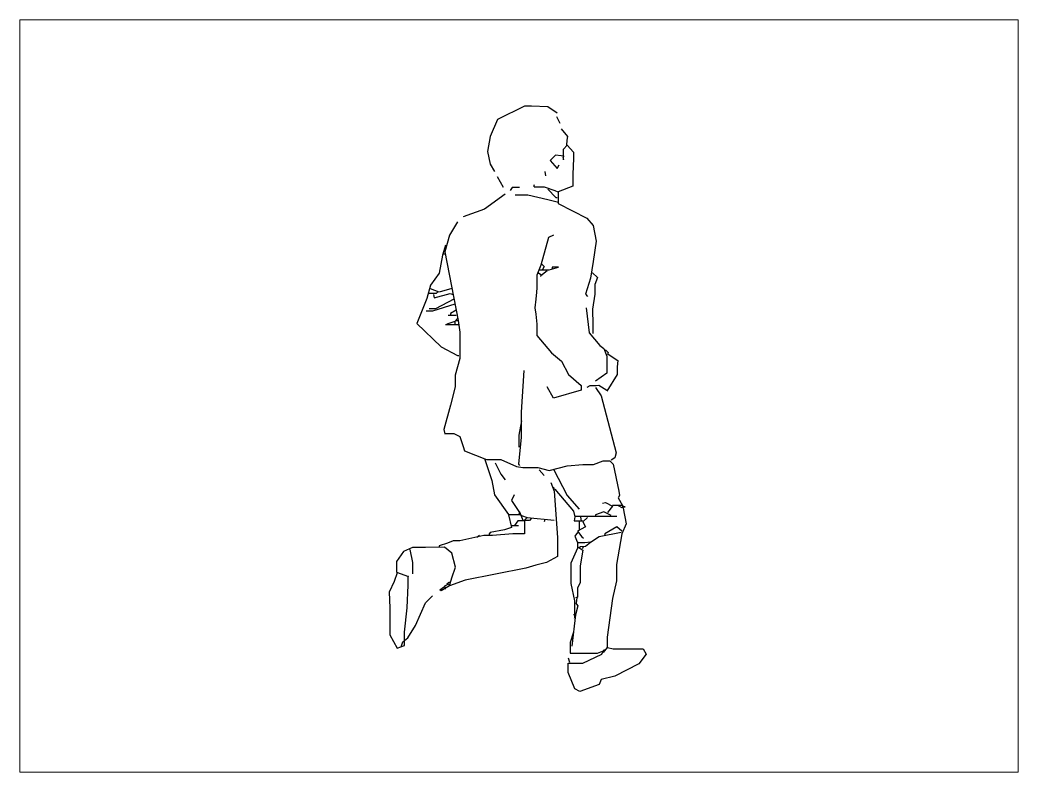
# Paper-space layout 'Drawing377' of a CAD drawing. Header units: millimetres. Extents: x 0 to 641, y 0 to 483.
# The model-space entities are those that its viewports show. They can reach past a viewport. Long polylines and large blocks are cut down to what shows.
import ezdxf

# ---------------------------------------------------------------- set-up
doc = ezdxf.new("R2010")
doc.units = ezdxf.units.MM
doc.layers.add('Standard', color=7, linetype='Continuous')

msp = doc.modelspace()

# ---------------------------------------------------------------- linework, layer by layer
at = {"layer": 'Standard', "linetype": 'Continuous'}
for points in [[(256.66, 397.93), (255.66, 398.6), (253.92, 398.67), (253.19, 398.67), (250.32, 397.27), (249.52, 395.47), (249.26, 393.87), (249.52, 392.53), (249.99, 391.73)], [(256.59, 397.6), (256.92, 396.87)], [(257.66, 394.53), (257.72, 395.07), (257.79, 395.47), (257.12, 396.27)], [(257.26, 393.27), (257.32, 393), (257.32, 394.13), (257.72, 394.53), (258.39, 393.8), (258.39, 393.13), (258.32, 391.47), (258.32, 390.2), (256.76, 389.6), (256.76, 388.33), (259.79, 386.8), (260.46, 386), (260.79, 384.33), (260.46, 382.2), (260.19, 380.4), (259.66, 378.73), (259.86, 378.47)], [(257.39, 393.33), (257.06, 393.4), (256.46, 393.47), (255.92, 392.93), (256.66, 392.07), (256.86, 392.47)], [(255.32, 391.73), (255.39, 391.27)], [(250.26, 391.2), (250.92, 390.07)], [(254.19, 390.33), (254.12, 390.13)], [(251.12, 389.33), (248.92, 387.73), (246.66, 386.93)], [(252.66, 390.03), (251.86, 390.03), (251.66, 389.73)], [(256.79, 388.47), (255.66, 388.73), (253.52, 389.23), (252.19, 389.23)], [(254.19, 390.13), (255.26, 390.13), (256.39, 389.73), (256.72, 389.6)], [(255.66, 389.87), (256.52, 389), (256.66, 389)], [(246.06, 386.4), (245.19, 385), (244.72, 383.2), (246.12, 375.93), (246.29, 374.67), (246.29, 371.87), (245.82, 370.13), (245.82, 368.87), (245.32, 366.93), (244.59, 364.33), (244.72, 363.87)], [(256.26, 385), (255.72, 384.73), (254.92, 381.8), (254.49, 380.73), (254.49, 379.4), (254.46, 378.93), (254.39, 378.2), (254.29, 377.27), (254.37, 376.6), (254.48, 375.53), (254.48, 374.33), (256.06, 372.47), (257.12, 371.6), (257.86, 370.2), (259.19, 369), (259.19, 368.53), (256.26, 367.67), (255.59, 368.87)], [(244.79, 383.93), (244.46, 382.87), (244.12, 380.93), (243.19, 379.67), (242.79, 378.27), (241.72, 375.6), (244.32, 373.13), (246.06, 372.2), (246.19, 372.2)], [(244.46, 383), (244.72, 383)], [(254.99, 381.93), (255.26, 381.67), (255.06, 381.27)], [(254.66, 381), (254.92, 380.8), (254.86, 380.6)], [(254.72, 381.3), (255.79, 381.3), (256.79, 381.57), (256.12, 381.57), (256.12, 381.4)], [(255.59, 381.2), (254.92, 380.67)], [(260.39, 381), (260.92, 380.47), (260.66, 379.73), (260.66, 378.73), (260.39, 377.13), (260.42, 375.47), (260.42, 374.53)], [(243.99, 379), (243.79, 378.77), (242.99, 378.77)], [(245.46, 379.33), (244.12, 378.93), (243.19, 379.27)], [(243.52, 378.67), (243.59, 378.33), (245.26, 378.8), (245.59, 378.67)], [(245.79, 377.67), (243.39, 376.9), (242.72, 376.9)], [(245.66, 378.2), (243.72, 377.17), (243.06, 377.17)], [(245.06, 376.5), (245.92, 376.5)], [(245.92, 377), (245.32, 376.67), (245.32, 376.53)], [(259.72, 377.27), (260.06, 374.6), (261.19, 373.27), (261.59, 372.93), (261.92, 372.13), (261.92, 370.33), (260.72, 369.47)], [(244.79, 375.5), (246.26, 375.5)], [(245.79, 375.8), (244.92, 375.53)], [(246.06, 376.13), (245.79, 375.8), (245.79, 375.53)], [(245.86, 375.93), (246.12, 375.93)], [(261.79, 372.8), (262.06, 372.53), (261.99, 372.27)], [(262.06, 372.33), (263.09, 371.67), (263.01, 371), (263.01, 370.2), (261.92, 368.4)], [(253.12, 370.6), (252.82, 366.2), (252.82, 363.53), (252.52, 360.67), (252.66, 360.53)], [(261.92, 368.47), (261.06, 369), (260.79, 368.97), (260.12, 368.97), (259.79, 368.8)], [(260.72, 368.8), (261.32, 367.93), (262.92, 361.87), (262.79, 361.33), (262.39, 361.07)], [(252.86, 365.27), (252.56, 363.73), (252.56, 362.47)], [(244.66, 363.9), (245.66, 363.9), (246.32, 363.6), (246.66, 362.53), (246.79, 362.07), (249.12, 361.17), (250.66, 361.17), (252.32, 360.43), (252.99, 360.32), (254.59, 360.32), (255.79, 360), (257.72, 360.5), (259.39, 360.62), (260.52, 360.62), (261.52, 361.03), (262.26, 361.03), (262.59, 360.67), (263.19, 357.8), (263.26, 357.33), (263.12, 357.07), (263.59, 356.27), (263.59, 356.07)], [(248.92, 361.27), (249.72, 358.93), (249.99, 357.4), (251.46, 355.3), (252.79, 355.3)], [(250.06, 360.8), (250.66, 359.6), (251.12, 359)], [(254.72, 360.07), (255.26, 359.47)], [(256.26, 360.13), (257.72, 357.33), (258.99, 355.87)], [(255.99, 358.73), (256.32, 357.8), (256.69, 352.87), (256.69, 350.87), (255.52, 350.2), (254.39, 349.93), (253.32, 349.6), (246.86, 348.33), (245.19, 347.73), (245.46, 348.6), (245.86, 349.73), (245.46, 351.2), (244.66, 351.83), (242.66, 351.82), (241.26, 351.82), (240.32, 351.4), (239.59, 350.33), (239.59, 349.2), (240.86, 348.73)], [(256.26, 358.2), (256.32, 357.93)], [(256.39, 358), (258.39, 355.67), (258.52, 355.07), (258.46, 354.63), (259.39, 354.63)], [(252.06, 357.4), (251.79, 356.8), (252.66, 355.53), (252.59, 355.33)], [(261.46, 356.53), (261.79, 356.6), (262.52, 356.2), (261.99, 355.53)], [(252.66, 355.6), (252.99, 354.73)], [(262.39, 355.2), (261.59, 355.6), (260.72, 355.27), (260.72, 355.2)], [(263.66, 356), (263.99, 354.33), (263.52, 353.27), (262.96, 350), (262.96, 348.27), (262.52, 346.4), (261.96, 342.27), (261.96, 341.2), (261.52, 340.67)], [(263.52, 356.27), (262.52, 356.27)], [(263.12, 356.27), (263.52, 356.07), (263.86, 356.13), (263.59, 356.2)], [(253.19, 354.73), (253.19, 353.27), (251.92, 353.27), (249.79, 353.1), (248.86, 353.1), (246.32, 352.53), (245.59, 352.53), (244.99, 352.27), (244.12, 352), (244.12, 351.8)], [(251.46, 355.27), (251.79, 353.93), (251.06, 353.67), (249.52, 353.4), (249.39, 353.2)], [(252.86, 355.2), (253.46, 355), (253.12, 354.63), (252.46, 354.63), (252.12, 354.13)], [(253.92, 354.93), (253.72, 354.67), (253.19, 354.67)], [(253.46, 355), (256.32, 354.73)], [(255.32, 354.8), (255.26, 354.53)], [(258.59, 355.13), (260.26, 355.13), (261.59, 355.13), (262.99, 355.13)], [(259.86, 355), (259.39, 354.53), (259.66, 354), (258.79, 353.53), (259.26, 352.93), (259.46, 352.8)], [(258.99, 354.53), (258.99, 353.67)], [(259.12, 355.07), (259.19, 354.6)], [(251.79, 354.13), (252.52, 354.13)], [(258.79, 353.4), (258.52, 353), (258.79, 352.33), (259.59, 352.33), (260.19, 352.4)], [(263.46, 353.4), (261.12, 352.93), (260.19, 352.33), (259.66, 351.93), (259.06, 351.87), (259.06, 351.8)], [(263.52, 353.53), (262.99, 354), (261.72, 353.27), (261.66, 353.07)], [(248.39, 353.07), (248.12, 352.87), (248.06, 352.93)], [(258.79, 352.4), (258.79, 351.73), (258.09, 350.13), (258.09, 348), (258.49, 346.13), (258.49, 344.33), (258.46, 344.27)], [(240.99, 351.6), (241.29, 350.2), (241.29, 349)], [(258.86, 351.87), (259.39, 351.53), (259.09, 349.87), (259.09, 348.07), (258.82, 347.53), (258.82, 346.53), (258.59, 346.47)], [(259.46, 351.93), (259.32, 351.67)], [(239.66, 349.13), (239.32, 348.2), (238.79, 347.07), (238.86, 345.4), (238.86, 342.53), (239.66, 341.13), (240.42, 341.4), (240.42, 342.8), (240.72, 345.4), (240.82, 347.8), (240.82, 348.8)], [(244.79, 347.4), (244.72, 347.73), (245.06, 347.93), (245.12, 347.87)], [(245.19, 348.13), (244.92, 347.93)], [(245.19, 347.73), (244.32, 347.2), (244.19, 347.33), (244.66, 347.67)], [(240.06, 341.27), (240.26, 341.8), (240.79, 342.2), (241.59, 343.53), (242.66, 345.93), (243.39, 346.67)], [(258.59, 345.93), (258.86, 345.6), (258.59, 344.67), (258.39, 344.67)], [(258.72, 346.47), (258.66, 345.93)], [(258.59, 344.67), (258.19, 341.33)], [(258.39, 342.8), (258.02, 341.73), (258.02, 340.57), (260.92, 340.57), (261.46, 340.8)], [(261.99, 341.2), (262.59, 341.03), (263.92, 341.05), (265.79, 341.05), (266.12, 340.47), (265.32, 339.47), (262.79, 338.13), (261.32, 337.8), (261.12, 337.27), (259.06, 336.53), (258.52, 336.8), (257.82, 338.53), (257.82, 339.53), (259.39, 339.53), (261.39, 340.47), (261.59, 340.93), (261.66, 340.93)], [(257.99, 339.6), (257.86, 340.07)]]:
    msp.add_lwpolyline(points, dxfattribs=at)

psp = doc.layouts.new('Drawing377')

# ---------------------------------------------------------------- viewports
at = {"layer": '0'}
psp.add_viewport(center=(320.33, 241.33), size=(640.63, 482.5146), view_center_point=(252.59, 367.9), view_height=79.8785, dxfattribs=at)

doc.saveas('drawing.dxf')
